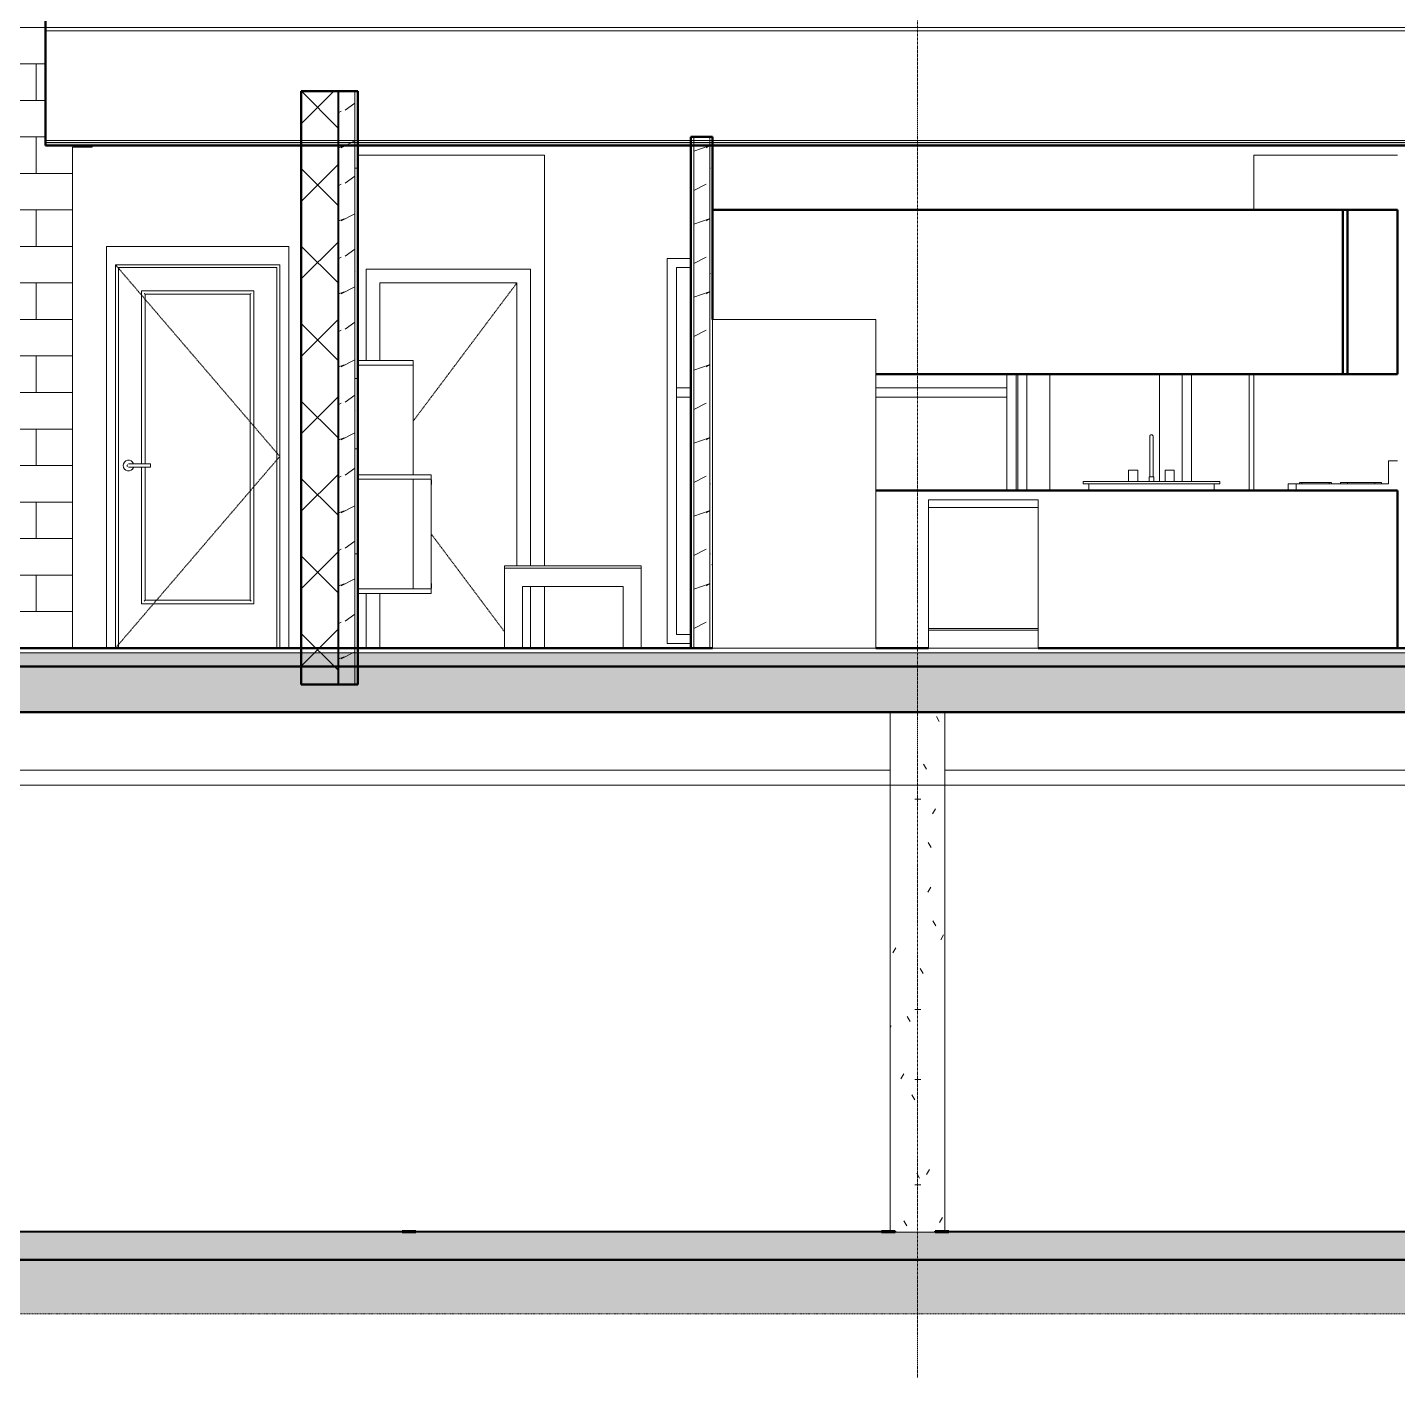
# Model space of a CAD drawing. Header units: inches. Extents: x 9609 to 15463, y -232 to 527.
# Drawn here: x 13791.6 to 14091.8, y -159.8 to 136 of the extents above; entities that cross this region are included whole.
import ezdxf

# ---------------------------------------------------------------- set-up
doc = ezdxf.new("R2010")
doc.units = ezdxf.units.IN
doc.header["$MEASUREMENT"] = 0
for name, pattern in [('Aligning Line 1_8_', [0.25, 0.125, -0.125]), ('Dash 1_16_', [0.125, 0.0625, -0.0625]), ('Grid Line 1_2_', [0.875, 0.5, -0.125, 0.125, -0.125])]:
    doc.linetypes.add(name, pattern=pattern)
for name, color, linetype, lineweight in [('0-3', 7, 'Continuous', 13), ('0-6', 90, 'Continuous', 5), ('0-8', 250, 'Continuous', 9), ('A-DOOR', 31, 'Continuous', 13), ('A-DOOR-2', 250, 'Dash 1_16_', 9), ('A-DOOR-4', 31, 'Continuous', 9), ('A-DOOR-5', 31, 'Dash 1_16_', 9), ('A-DOOR-FRAM', 31, 'Continuous', 9), ('A-DOOR-FRAM-1', 250, 'Continuous', 9), ('A-FLOR', 192, 'Continuous', 13), ('A-FLOR-1', 192, 'Continuous', 50), ('A-FLOR-LEVL-1', 51, 'Grid Line 1_2_', 9), ('A-FLOR-MCUT', 51, 'Continuous', 13), ('A-FLOR-PATT-1', 8, 'Continuous', 9), ('A-GENM-1', 250, 'Continuous', 9), ('A-GENM-2', 10, 'Continuous', 50), ('A-GLAZ', 151, 'Continuous', 13), ('A-WALL', 113, 'Continuous', 13), ('A-WALL-1', 7, 'Continuous', 13), ('A-WALL-2', 10, 'Continuous', 50), ('A-WALL-PATT-1', 250, 'Continuous', 9), ('A-WALL-PATT-2', 253, 'Continuous', 9), ('A-WALL-PATT-4', 252, 'Continuous', 9), ('A-WALL-PATT-5', 111, 'Continuous', 9), ('C-BLDG-PADS-1', 253, 'Continuous', 9), ('C-BLDG-PADS-2', 7, 'Continuous', 13), ('C-TOPO', 7, 'Continuous', 9), ('C-TOPO-1', 10, 'Continuous', 50), ('C-TOPO-2', 250, 'Continuous', 9), ('G-ANNO-SYMB', 111, 'Aligning Line 1_8_', 9), ('G-ANNO-SYMB-2', 147, 'Aligning Line 1_8_', 9), ('I-FURN-1', 250, 'Continuous', 9), ('P-SANR-FIXT-1', 250, 'Continuous', 9), ('Q-CASE-1', 10, 'Continuous', 50), ('Q-SPCQ-1', 250, 'Continuous', 9), ('S-COLS', 52, 'Continuous', 9), ('S-GRID-1', 1, 'Grid Line 1_2_', 9)]:
    doc.layers.add(name, color=color, linetype=linetype, lineweight=lineweight)
pattern_1 = [(0, (3257.106, 59.024), (30.72, 7.68), [1.267, -21.773, 1.267, -21.773, -122.88]), (0, (3257.106, 59.024), (30.72, 7.68), [-46.08, 1.267, -44.813, 1.267, -21.773, -53.76]), (0, (3257.106, 59.024), (30.72, 7.68), [-115.2, 1.267, -14.093, 1.267, -37.133]), (120, (3268.626, 62.864), (-22.01108, 22.7643), [1.267, -21.773, 1.267, -21.773, -122.88]), (120, (3268.626, 62.864), (-22.01108, 22.7643), [-46.08, 1.267, -44.813, 1.267, -21.773, -53.76]), (120, (3268.626, 62.864), (-22.01108, 22.7643), [-115.2, 1.267, -14.093, 1.267, -37.133]), (240, (3272.466, 78.224), (-8.708925, -30.4443), [1.267, -21.773, 1.267, -21.773, -122.88]), (240, (3272.466, 78.224), (-8.708925, -30.4443), [-46.08, 1.267, -44.813, 1.267, -21.773, -53.76]), (240, (3272.466, 78.224), (-8.708925, -30.4443), [-115.2, 1.267, -14.093, 1.267, -37.133])]
pattern_2 = [(216.87, (3263.504, 75.018), (47.980943, 31.987086), [7.997, -71.971]), (206.565, (3273.1, 70.22), (-15.99371, -15.99413), [17.881, -17.881]), (198.435, (3273.1, 62.223), (-31.98674, -15.99388), [10.115, -40.461])]
pattern_3 = [(0, (14416.421, 59.024), (30.72, 7.68), [1.267, -21.773, 1.267, -21.773, -122.88]), (0, (14416.421, 59.024), (30.72, 7.68), [-46.08, 1.267, -44.813, 1.267, -21.773, -53.76]), (0, (14416.421, 59.024), (30.72, 7.68), [-115.2, 1.267, -14.093, 1.267, -37.133]), (120, (14427.941, 62.864), (-22.011075, 22.7643), [1.267, -21.773, 1.267, -21.773, -122.88]), (120, (14427.941, 62.864), (-22.011075, 22.7643), [-46.08, 1.267, -44.813, 1.267, -21.773, -53.76]), (120, (14427.941, 62.864), (-22.011075, 22.7643), [-115.2, 1.267, -14.093, 1.267, -37.133]), (240, (14431.781, 78.224), (-8.708925, -30.4443), [1.267, -21.773, 1.267, -21.773, -122.88]), (240, (14431.781, 78.224), (-8.708925, -30.4443), [-46.08, 1.267, -44.813, 1.267, -21.773, -53.76]), (240, (14431.781, 78.224), (-8.708925, -30.4443), [-115.2, 1.267, -14.093, 1.267, -37.133])]
pattern_4 = [(0, (13801.551, 0), (0, 8), []), (90, (13801.551, 0), (-8, 8), [8, -8])]

# ---------------------------------------------------------------- blocks, each defined once
blk = doc.blocks.new('CTR - 2nd Phase_rvt-2-BUILDING SECTION - NORTH_SOUTH - LOOKING WEST')
at = {"layer": 'A-FLOR-LEVL-1'}
for p, q in [((1814.21, 136), (4168.71, 136)), ((1814.21, 0), (4168.71, 0)), ((1814.21, -30), (4168.71, -30)), ((1814.21, -128), (4168.71, -128))]:
    blk.add_line(p, q, dxfattribs=at)
blk = doc.blocks.new('Refrigerator_-_Side-by-Side_6047 - 36_ X 30_-345559-BUILDING SECTION - NORTH_SOUTH - LOOKING WEST')
at = {"layer": 'Q-SPCQ-1'}
for p, q in [((2782.43, 0), (2782.43, 72)), ((2818.18, 72), (2782.43, 72)), ((2818.18, 72), (2818.18, 0)), ((2818.18, 0), (2782.43, 0))]:
    blk.add_line(p, q, dxfattribs=at)
blk = doc.blocks.new('Range - 24_ x 24_-1352610-BUILDING SECTION - NORTH_SOUTH - LOOKING WEST')
at = {"layer": 'Q-SPCQ-1'}
for p, q in [((2932.52, 41), (2930.52, 41)), ((2930.52, 41), (2930.52, 36)), ((2911.02, 36.25), (2911.02, 36)), ((2911.08, 36.25), (2911.49, 36.25)), ((2911.52, 36.25), (2911.52, 36)), ((2911.52, 36.25), (2914.52, 36.25)), ((2914.52, 36.25), (2917.52, 36.25)), ((2917.52, 36), (2917.52, 36.25)), ((2917.55, 36.25), (2917.97, 36.25)), ((2918.02, 36), (2918.02, 36.25)), ((2920.02, 36.25), (2920.02, 36)), ((2920.02, 36.25), (2921.49, 36.25)), ((2921.52, 36.25), (2921.52, 36)), ((2921.52, 36.25), (2924.52, 36.25)), ((2924.52, 36.25), (2927.52, 36.25)), ((2927.52, 36), (2927.52, 36.25)), ((2927.56, 36.25), (2929.02, 36.25)), ((2929.02, 36), (2929.02, 36.25)), ((2908.52, 34.5), (2908.52, 36)), ((2908.52, 36), (2910.27, 36)), ((2910.27, 34.5), (2910.27, 36)), ((2930.52, 36), (2910.27, 36)), ((2910.27, 36), (2910.27, 34.5))]:
    blk.add_line(p, q, dxfattribs=at)
blk = doc.blocks.new('OD_CW_Base Cabinet - OD_CW_Base Cabinet-1952712-BUILDING SECTION - NORTH_SOUTH - LOOKING WEST')
at = {"layer": 'Q-CASE-1'}
for p, q in [((2932.52, 34.5), (2818.18, 34.5)), ((2932.52, 0), (2932.52, 34.5)), ((2818.18, 0), (2829.77, 0)), ((2853.77, 0), (2932.52, 0))]:
    blk.add_line(p, q, dxfattribs=at)
blk = doc.blocks.new('Sink Kitchen-Single - 30_ x 21_-1372827-BUILDING SECTION - NORTH_SOUTH - LOOKING WEST')
at = {"layer": 'P-SANR-FIXT-1'}
for p, q in [((2878.22, 43.87), (2878.22, 37.5)), ((2878.22, 43.87), (2878.22, 42.5)), ((2878.23, 42.5), (2878.23, 42.5)), ((2878.96, 42.5), (2878.96, 42.5)), ((2878.97, 37.5), (2878.97, 43.87)), ((2878.97, 42.5), (2878.97, 43.87)), ((2863.6, 36.5), (2893.6, 36.5)), ((2863.6, 36.5), (2863.6, 36)), ((2873.6, 39), (2873.6, 36.5)), ((2873.6, 39), (2875.6, 39)), ((2875.6, 36.5), (2875.6, 39)), ((2878.1, 37.5), (2878.1, 36.5)), ((2878.1, 37.5), (2879.1, 37.5)), ((2879.1, 36.5), (2879.1, 37.5)), ((2881.6, 39), (2881.6, 36.5)), ((2881.6, 39), (2883.6, 39)), ((2883.6, 36.5), (2883.6, 39)), ((2893.6, 36), (2893.6, 36.5)), ((2893.6, 36), (2863.6, 36)), ((2864.85, 36), (2864.85, 34.5)), ((2892.35, 34.5), (2892.35, 36))]:
    blk.add_line(p, q, dxfattribs=at)
at = {"layer": 'P-SANR-FIXT-1', "flags": 128}
for points in [[(2878.22, 46.37), (2878.22, 46.39), (2878.22, 46.4), (2878.22, 46.42), (2878.23, 46.43), (2878.23, 46.45), (2878.23, 46.46), (2878.24, 46.48), (2878.24, 46.49), (2878.24, 46.51), (2878.25, 46.52), (2878.26, 46.53), (2878.26, 46.55), (2878.27, 46.56), (2878.28, 46.57), (2878.29, 46.59), (2878.29, 46.6), (2878.3, 46.61), (2878.31, 46.62), (2878.32, 46.63), (2878.33, 46.64), (2878.35, 46.65), (2878.36, 46.66), (2878.37, 46.67), (2878.38, 46.68), (2878.39, 46.69), (2878.41, 46.7), (2878.42, 46.71), (2878.43, 46.71), (2878.45, 46.72), (2878.46, 46.72), (2878.47, 46.73), (2878.49, 46.73), (2878.5, 46.74), (2878.52, 46.74), (2878.53, 46.74), (2878.55, 46.75), (2878.56, 46.75), (2878.58, 46.75), (2878.59, 46.75), (2878.6, 46.75)], [(2878.22, 46.37), (2878.22, 46.37), (2878.22, 46.37), (2878.22, 46.36), (2878.22, 46.34), (2878.22, 46.33), (2878.22, 46.3), (2878.22, 46.28), (2878.22, 46.25), (2878.22, 46.21), (2878.22, 46.18), (2878.22, 46.14), (2878.22, 46.09), (2878.22, 46.04), (2878.22, 45.99), (2878.22, 45.94), (2878.22, 45.88), (2878.22, 45.82), (2878.22, 45.75), (2878.22, 45.69), (2878.22, 45.62), (2878.22, 45.54), (2878.22, 45.47), (2878.22, 45.39), (2878.22, 45.31), (2878.22, 45.23), (2878.22, 45.14), (2878.22, 45.05), (2878.22, 44.96), (2878.22, 44.87), (2878.22, 44.78), (2878.22, 44.69), (2878.22, 44.59), (2878.22, 44.5), (2878.22, 44.4), (2878.22, 44.3), (2878.22, 44.2), (2878.22, 44.1), (2878.22, 44), (2878.22, 43.9), (2878.22, 43.87)], [(2878.22, 46.3), (2878.22, 46.32), (2878.22, 46.34), (2878.22, 46.35), (2878.22, 46.36), (2878.22, 46.37), (2878.22, 46.37)], [(2878.22, 43.87), (2878.22, 43.97), (2878.22, 44.07), (2878.22, 44.17), (2878.22, 44.27), (2878.22, 44.37), (2878.22, 44.47), (2878.22, 44.57), (2878.22, 44.66), (2878.22, 44.76), (2878.22, 44.85), (2878.22, 44.94), (2878.22, 45.03), (2878.22, 45.12), (2878.22, 45.2), (2878.22, 45.29), (2878.22, 45.37), (2878.22, 45.45), (2878.22, 45.52), (2878.22, 45.6), (2878.22, 45.67), (2878.22, 45.74), (2878.22, 45.8), (2878.22, 45.86), (2878.22, 45.92), (2878.22, 45.98), (2878.22, 46.03), (2878.22, 46.08), (2878.22, 46.13), (2878.22, 46.17)], [(2878.6, 46.75), (2878.61, 46.75), (2878.63, 46.75), (2878.64, 46.75), (2878.66, 46.75), (2878.67, 46.74), (2878.68, 46.74), (2878.7, 46.74), (2878.71, 46.73), (2878.73, 46.73), (2878.74, 46.72), (2878.76, 46.71), (2878.77, 46.71), (2878.78, 46.7), (2878.79, 46.69), (2878.81, 46.68), (2878.82, 46.68), (2878.83, 46.67), (2878.84, 46.66), (2878.85, 46.65), (2878.86, 46.64), (2878.87, 46.63), (2878.88, 46.61), (2878.89, 46.6), (2878.9, 46.59), (2878.91, 46.58), (2878.92, 46.56), (2878.93, 46.55), (2878.93, 46.54), (2878.94, 46.52), (2878.95, 46.51), (2878.95, 46.5), (2878.95, 46.48), (2878.96, 46.47), (2878.96, 46.45), (2878.97, 46.44), (2878.97, 46.42), (2878.97, 46.41), (2878.97, 46.39), (2878.97, 46.38), (2878.97, 46.37)], [(2878.97, 43.87), (2878.97, 43.97), (2878.97, 44.07), (2878.97, 44.17), (2878.97, 44.27), (2878.97, 44.37), (2878.97, 44.47), (2878.97, 44.57), (2878.97, 44.66), (2878.97, 44.76), (2878.97, 44.85), (2878.97, 44.94), (2878.97, 45.03), (2878.97, 45.12), (2878.97, 45.2), (2878.97, 45.29), (2878.97, 45.37), (2878.97, 45.45), (2878.97, 45.52), (2878.97, 45.6), (2878.97, 45.67), (2878.97, 45.74), (2878.97, 45.8), (2878.97, 45.86), (2878.97, 45.92), (2878.97, 45.98), (2878.97, 46.03), (2878.97, 46.08), (2878.97, 46.13), (2878.97, 46.17), (2878.97, 46.21), (2878.97, 46.24), (2878.97, 46.27), (2878.97, 46.3), (2878.97, 46.32), (2878.97, 46.34), (2878.97, 46.35), (2878.97, 46.36), (2878.97, 46.37), (2878.97, 46.37), (2878.97, 46.37)], [(2878.97, 46.37), (2878.97, 46.37), (2878.97, 46.36), (2878.97, 46.34), (2878.97, 46.33), (2878.97, 46.3), (2878.97, 46.28)], [(2878.97, 46.14), (2878.97, 46.09), (2878.97, 46.04), (2878.97, 45.99), (2878.97, 45.94), (2878.97, 45.88), (2878.97, 45.82), (2878.97, 45.75), (2878.97, 45.69), (2878.97, 45.62), (2878.97, 45.54), (2878.97, 45.47), (2878.97, 45.39), (2878.97, 45.31), (2878.97, 45.23), (2878.97, 45.14), (2878.97, 45.05), (2878.97, 44.96), (2878.97, 44.87), (2878.97, 44.78), (2878.97, 44.69), (2878.97, 44.59), (2878.97, 44.5), (2878.97, 44.4), (2878.97, 44.3), (2878.97, 44.2), (2878.97, 44.1), (2878.97, 44), (2878.97, 43.9), (2878.97, 43.87)]]:
    blk.add_lwpolyline(points, dxfattribs=at)
blk = doc.blocks.new('Dishwasher_15404 - 34_ counter-1372825-BUILDING SECTION - NORTH_SOUTH - LOOKING WEST')
at = {"layer": 'Q-SPCQ-1'}
for p, q in [((2829.77, 32.5), (2853.77, 32.5)), ((2829.77, 32.5), (2829.77, 30.79)), ((2829.77, 30.79), (2853.77, 30.79)), ((2829.77, 30.79), (2829.77, 4.33)), ((2853.77, 30.79), (2829.77, 30.79)), ((2853.77, 30.79), (2853.77, 32.5)), ((2853.77, 4.33), (2853.77, 30.79)), ((2853.77, 4.33), (2829.77, 4.33)), ((2829.77, 4.33), (2853.77, 4.33)), ((2829.77, 4.33), (2829.77, 3.94)), ((2853.77, 3.94), (2829.77, 3.94)), ((2829.77, 3.94), (2853.77, 3.94)), ((2829.77, 3.94), (2829.77, 0)), ((2853.77, 3.94), (2853.77, 4.33)), ((2853.77, 0), (2853.77, 3.94)), ((2853.77, 0), (2829.77, 0))]:
    blk.add_line(p, q, dxfattribs=at)
blk = doc.blocks.new('OD_CW_Upper Cabinet - OD_CW_Upper Cabinet-1892285-BUILDING SECTION - NORTH_SOUTH - LOOKING WEST')
at = {"layer": 'Q-CASE-1'}
for p, q in [((2920.52, 96), (2920.52, 60)), ((2921.52, 96), (2920.52, 96)), ((2921.52, 60), (2921.52, 96)), ((2921.52, 96), (2921.52, 60)), ((2932.52, 96), (2921.52, 96)), ((2932.52, 60), (2932.52, 96)), ((2920.52, 60), (2921.52, 60)), ((2921.52, 60), (2932.52, 60))]:
    blk.add_line(p, q, dxfattribs=at)
blk = doc.blocks.new('OD_CW_Upper Cabinet - OD_CW_Upper Cabinet-1952713-BUILDING SECTION - NORTH_SOUTH - LOOKING WEST')
at = {"layer": 'Q-CASE-1'}
for p, q in [((2920.52, 96), (2782.43, 96)), ((2782.43, 96), (2782.43, 72)), ((2920.52, 60), (2920.52, 96)), ((2818.18, 60), (2920.52, 60))]:
    blk.add_line(p, q, dxfattribs=at)
blk = doc.blocks.new('Entertainment_Center_14771 - Entertainment_Center_14771-V66-BUILDING SECTION - NORTH_SOUTH - LOOKING WEST')
at = {"layer": 'I-FURN-1'}
for p, q in [((2704.82, 63), (2704.7, 63)), ((2704.82, 63), (2704.82, 62)), ((2704.82, 63), (2716.82, 63)), ((2704.82, 62), (2704.82, 63)), ((2704.82, 62), (2704.82, 38)), ((2716.82, 62), (2704.82, 62)), ((2704.82, 62), (2716.82, 62)), ((2704.82, 38), (2704.82, 62)), ((2716.82, 63), (2716.82, 62)), ((2716.82, 62), (2716.82, 38)), ((2704.7, 38), (2704.82, 38)), ((2704.82, 38), (2704.82, 37)), ((2704.82, 38), (2720.82, 38)), ((2704.82, 37), (2704.82, 38)), ((2704.82, 37), (2704.82, 13)), ((2720.82, 37), (2704.82, 37)), ((2704.82, 37), (2716.82, 37)), ((2704.82, 13), (2704.82, 37)), ((2716.82, 37), (2716.82, 13)), ((2720.82, 38), (2720.82, 37)), ((2720.82, 13), (2720.82, 37)), ((2720.85, 35.87), (2720.85, 36.87)), ((2704.82, 13), (2704.82, 12)), ((2716.82, 13), (2704.82, 13)), ((2704.82, 13), (2720.82, 13)), ((2704.82, 12), (2704.82, 13)), ((2720.82, 12), (2720.82, 13)), ((2720.85, 13.12), (2720.85, 14.12)), ((2704.7, 12), (2704.82, 12)), ((2720.82, 12), (2704.82, 12))]:
    blk.add_line(p, q, dxfattribs=at)
blk = doc.blocks.new('Table-Coffee - one-1372853-BUILDING SECTION - NORTH_SOUTH - LOOKING WEST')
at = {"layer": 'I-FURN-1'}
for p, q in [((2736.82, 18), (2766.82, 18)), ((2736.82, 17.5), (2736.82, 18)), ((2766.82, 17.5), (2736.82, 17.5)), ((2736.82, 17.5), (2736.82, 0)), ((2766.82, 17.5), (2736.82, 17.5)), ((2766.82, 18), (2766.82, 17.5)), ((2766.82, 0), (2766.82, 17.5)), ((2740.82, 0), (2740.82, 13.5)), ((2740.82, 13.5), (2762.82, 13.5)), ((2762.82, 13.5), (2762.82, 0))]:
    blk.add_line(p, q, dxfattribs=at)
blk = doc.blocks.new('Single-Flush - 30_ x 80_-1420870-BUILDING SECTION - NORTH_SOUTH - LOOKING WEST')
at = {"layer": 'A-DOOR-2'}
for p, q in [((2739.55, 80), (2716.82, 49.7)), ((2736.82, 3.64), (2720.82, 24.97))]:
    blk.add_line(p, q, dxfattribs=at)
at = {"layer": 'A-DOOR-FRAM-1'}
for p, q in [((2742.55, 83), (2706.55, 83)), ((2706.55, 83), (2706.55, 63)), ((2742.55, 18), (2742.55, 83)), ((2709.55, 63), (2709.55, 80)), ((2709.55, 80), (2739.55, 80)), ((2739.55, 80), (2739.55, 18)), ((2742.55, 0), (2742.55, 13.5)), ((2706.55, 12), (2706.55, 0)), ((2709.55, 0), (2709.55, 12))]:
    blk.add_line(p, q, dxfattribs=at)
blk = doc.blocks.new('Single-Flush - 30_ x 80_-V76-BUILDING SECTION - NORTH_SOUTH - LOOKING WEST')
at = {"layer": 'A-DOOR-FRAM-1'}
blk.add_line((3303.22, 34.5), (3303.22, 60), dxfattribs=at)
blk = doc.blocks.new('CTR - 1st Phase - Unit Layouts_rvt-2-BUILDING SECTION - NORTH_SOUTH - LOOKING WEST')
at = {"layer": 'A-WALL-PATT-1'}
h = blk.add_hatch(dxfattribs=at)
h.set_pattern_fill('FP_41', color=256, style=0, pattern_type=2)
h.set_pattern_definition(pattern_1)
h.paths.add_polyline_path([(2778.31, 0), (2778.31, 112), (2777.68, 112), (2777.68, 0)], flags=0)
h = blk.add_hatch(dxfattribs=at)
h.set_pattern_fill('FP_41', color=256, style=0, pattern_type=2)
h.set_pattern_definition(pattern_1)
h.paths.add_polyline_path([(2782.43, 0), (2782.43, 112), (2781.81, 112), (2781.81, 0)], flags=0)
at = {"layer": 'A-WALL-PATT-2'}
h = blk.add_hatch(dxfattribs=at)
h.set_pattern_fill('FP_44', color=256, style=0, pattern_type=2)
h.set_pattern_definition(pattern_2)
h.paths.add_polyline_path([(2781.81, 0), (2781.81, 112), (2778.31, 112), (2778.31, 0)], flags=0)
at = {"layer": 'A-WALL-1'}
for p, q in [((2778.31, 112), (2778.31, 0)), ((2781.81, 112), (2781.81, 0)), ((2740.85, 108), (2704.7, 108)), ((2740.85, 108), (2745.6, 108)), ((2745.6, 108), (2745.6, 18)), ((2901.02, 96), (2901.02, 108)), ((2901.02, 108), (2905.77, 108)), ((2932.52, 108), (2905.77, 108)), ((2901.02, 34.5), (2901.02, 60)), ((2745.6, 13.5), (2745.6, 0))]:
    blk.add_line(p, q, dxfattribs=at)
at = {"layer": 'A-WALL-2'}
for p, q in [((2777.68, 112), (2777.68, 0)), ((2782.43, 112), (2777.68, 112)), ((2782.43, 72), (2782.43, 112)), ((2777.68, 0), (2782.43, 0))]:
    blk.add_line(p, q, dxfattribs=at)
at = {"layer": '0-3'}
for name, p in [('OD_CW_Upper Cabinet - OD_CW_Upper Cabinet-1952713-BUILDING SECTION - NORTH_SOUTH - LOOKING WEST', (0, 0)), ('OD_CW_Upper Cabinet - OD_CW_Upper Cabinet-1892285-BUILDING SECTION - NORTH_SOUTH - LOOKING WEST', (0, 0)), ('Single-Flush - 30_ x 80_-1420870-BUILDING SECTION - NORTH_SOUTH - LOOKING WEST', (0, 0)), ('Refrigerator_-_Side-by-Side_6047 - 36_ X 30_-345559-BUILDING SECTION - NORTH_SOUTH - LOOKING WEST', (0, 0)), ('Entertainment_Center_14771 - Entertainment_Center_14771-V66-BUILDING SECTION - NORTH_SOUTH - LOOKING WEST', (0, 0)), ('Single-Flush - 30_ x 80_-V76-BUILDING SECTION - NORTH_SOUTH - LOOKING WEST', (-403.2, 0)), ('Sink Kitchen-Single - 30_ x 21_-1372827-BUILDING SECTION - NORTH_SOUTH - LOOKING WEST', (0, 0)), ('Range - 24_ x 24_-1352610-BUILDING SECTION - NORTH_SOUTH - LOOKING WEST', (0, 0)), ('OD_CW_Base Cabinet - OD_CW_Base Cabinet-1952712-BUILDING SECTION - NORTH_SOUTH - LOOKING WEST', (0, 0)), ('Dishwasher_15404 - 34_ counter-1372825-BUILDING SECTION - NORTH_SOUTH - LOOKING WEST', (0, 0)), ('Table-Coffee - one-1372853-BUILDING SECTION - NORTH_SOUTH - LOOKING WEST', (0, 0))]:
    blk.add_blockref(name, p, dxfattribs=at)
blk = doc.blocks.new('CTR  - Topography_rvt-2-BUILDING SECTION - NORTH_SOUTH - LOOKING WEST')
at = {"layer": 'C-BLDG-PADS-1'}
h = blk.add_hatch(dxfattribs=at)
h.set_pattern_fill('FP_42', color=256, style=0, pattern_type=2)
h.set_pattern_definition([(50, (3257.106, 59.024), (27.5427, -2.40992), [2.88, -31.68]), (355, (3257.106, 59.024), (-5.32784, 28.88427), [2.304, -25.344]), (100.451, (3259.402, 58.823), (22.2153, 26.47393), [2.448, -26.924]), (46.184, (3257.106, 66.704), (40.9819, -6.3564), [4.32, -47.52]), (96.636, (3260.522, 66.175), (35.8907, 37.4062), [3.671, -40.386]), (351.184, (3257.106, 66.704), (35.891, 37.4062), [3.456, -38.016]), (21, (3260.946, 64.784), (22.92104, -15.46073), [2.88, -31.68]), (326, (3260.946, 64.784), (9.34353, 27.84574), [2.304, -25.344]), (71.451, (3262.856, 63.496), (32.26477, 12.3844), [2.448, -26.924]), (37.5, (3257.106, 59.024), (0.466855, 12.78271), [1.267, -23.77, 1.267, -24.461, -25.44]), (37.5, (3257.106, 59.024), (0.466855, 12.78271), [-50.765, 1.267, -24.173]), (7.5, (3257.106, 59.024), (10.10159, 15.14509), [1.267, -13.402, 1.267, -23.194, -9.696]), (7.5, (3257.106, 59.024), (10.10159, 15.14509), [-39.13, 1.267, -8.429]), (327.5, (3248.543, 59.024), (20.49916, -0.86578), [1.267, -8.333, 1.267, -28.685, -39.744]), (327.5, (3248.543, 59.024), (20.49916, -0.86578), [-39.552, 1.267, -38.477]), (317.5, (3244.703, 59.024), (22.39478, 3.8443), [1.267, -11.213, 1.267, -18.624, -28.224]), (317.5, (3244.703, 59.024), (22.39478, 3.8443), [-32.371, 1.267, -26.957])])
h.paths.add_polyline_path([(2856.36, -134), (3824.32, -134), (3824.32, -128), (1938.32, -128), (1938.32, -134), (2721.29, -134)], flags=0)
at = {"layer": 'C-TOPO'}
h = blk.add_hatch(dxfattribs=at)
h.set_pattern_fill('FP_43', color=256, style=0, pattern_type=2)
h.set_pattern_definition([(0, (3257.106, 59.024), (24, 24), [24, -24]), (0, (3257.106, 68.024), (24, 24), [24, -24]), (0, (3257.106, 77.024), (24, 24), [24, -24]), (90, (3260.106, 80.024), (-24, 24), [24, -24]), (90, (3269.106, 80.024), (-24, 24), [24, -24]), (90, (3278.106, 80.024), (-24, 24), [24, -24])])
h.paths.add_polyline_path([(3812.32, -145.92), (3812.32, -134.01), (1938.32, -134.01), (1938.32, -145.92), (3801.84, -145.92)], flags=0)
at = {"layer": 'A-FLOR-LEVL-1'}
for p, q in [((1814.21, 0), (4168.71, 0)), ((1814.21, -128), (4168.71, -128))]:
    blk.add_line(p, q, dxfattribs=at)
at = {"layer": 'C-BLDG-PADS-2'}
for p, q in [((3824.32, -128), (1938.32, -128)), ((1938.32, -134), (3824.32, -134))]:
    blk.add_line(p, q, dxfattribs=at)
at = {"layer": 'C-TOPO-1'}
blk.add_line((3581.79, -134.01), (1938.32, -134.01), dxfattribs=at)
at = {"layer": 'C-TOPO-2'}
blk.add_line((3581.79, -134.01), (1938.32, -134.01), dxfattribs=at)
at = {"layer": 'G-ANNO-SYMB-2'}
blk.add_line((1910.88, 0), (4071.98, 0), dxfattribs=at)
blk = doc.blocks.new('Parking_Stall_Multiple - STANDARD-1981804-BUILDING SECTION - NORTH_SOUTH - LOOKING WEST')
at = {"layer": 'A-GENM-1'}
for p, q in [((2180.82, -127.75), (2282.82, -127.75)), ((2285.82, -127.75), (2387.82, -127.75)), ((2390.82, -127.75), (2492.82, -127.75))]:
    blk.add_line(p, q, dxfattribs=at)
at = {"layer": 'A-GENM-2'}
for p, q in [((2180.82, -127.75), (2177.82, -127.75)), ((2177.82, -127.75), (2177.82, -128)), ((2177.82, -128), (2180.82, -128)), ((2180.82, -128), (2180.82, -127.75)), ((2285.82, -127.75), (2282.82, -127.75)), ((2282.82, -127.75), (2282.82, -128)), ((2285.82, -127.75), (2282.82, -127.75)), ((2282.82, -127.75), (2282.82, -128)), ((2282.82, -128), (2285.82, -128)), ((2282.82, -128), (2285.82, -128)), ((2285.82, -128), (2285.82, -127.75)), ((2285.82, -128), (2285.82, -127.75)), ((2390.82, -127.75), (2387.82, -127.75)), ((2387.82, -127.75), (2387.82, -128)), ((2390.82, -127.75), (2387.82, -127.75)), ((2387.82, -127.75), (2387.82, -128)), ((2387.82, -128), (2390.82, -128)), ((2387.82, -128), (2390.82, -128)), ((2390.82, -128), (2390.82, -127.75)), ((2390.82, -128), (2390.82, -127.75)), ((2495.82, -127.75), (2492.82, -127.75)), ((2492.82, -127.75), (2492.82, -128)), ((2492.82, -128), (2495.82, -128)), ((2495.82, -128), (2495.82, -127.75))]:
    blk.add_line(p, q, dxfattribs=at)
blk = doc.blocks.new('CTR - 1st Phase - Common Walls_rvt-2-BUILDING SECTION - NORTH_SOUTH - LOOKING WEST')
at = {"layer": 'A-WALL-PATT-1'}
h = blk.add_hatch(dxfattribs=at)
h.set_pattern_fill('FP_41', color=256, style=0, pattern_type=2)
h.set_pattern_definition(pattern_1)
h.paths.add_polyline_path([(2704.7, -8), (2704.7, 122), (2704.07, 122), (2704.07, -8), (2704.41, -8)], flags=0)
at = {"layer": 'A-WALL-PATT-2'}
h = blk.add_hatch(dxfattribs=at)
h.set_pattern_fill('FP_44', color=256, style=0, pattern_type=2)
h.set_pattern_definition(pattern_2)
h.paths.add_polyline_path([(2704.07, -8), (2704.07, 122), (2700.57, 122), (2700.57, -8)], flags=0)
at = {"layer": 'A-WALL-PATT-4'}
h = blk.add_hatch(dxfattribs=at)
h.set_pattern_fill('FP_50', color=256, style=0, pattern_type=2)
h.set_pattern_definition([(45, (3257.106, 59.024), (-8.48528, 8.48528), []), (135, (3257.106, 59.024), (-8.48528, -8.48528), [])])
h.paths.add_polyline_path([(2700.32, -8), (2700.32, 122), (2692.32, 122), (2692.32, -8), (2695.97, -8)], flags=0)
at = {"layer": 'A-FLOR-LEVL-1'}
for p, q in [((1814.21, 136), (4168.71, 136)), ((1814.21, 0), (4168.71, 0)), ((1814.21, -30), (4168.71, -30)), ((1814.21, -128), (4168.71, -128))]:
    blk.add_line(p, q, dxfattribs=at)
at = {"layer": 'A-WALL-1'}
for p, q in [((2700.32, 122), (2700.32, -8)), ((2700.57, 122), (2700.57, -8)), ((2704.07, 122), (2704.07, -8))]:
    blk.add_line(p, q, dxfattribs=at)
at = {"layer": 'A-WALL-2'}
for p, q in [((2692.32, 122), (2692.32, -8)), ((2704.7, 122), (2692.32, 122)), ((2704.7, -8), (2704.7, 122)), ((2692.32, -8), (2704.7, -8))]:
    blk.add_line(p, q, dxfattribs=at)
at = {"layer": 'G-ANNO-SYMB-2'}
blk.add_line((1910.88, 0), (4071.98, 0), dxfattribs=at)
at = {"layer": '0-8'}
for p in [(326.6, 0), (653.4, 0)]:
    blk.add_blockref('Parking_Stall_Multiple - STANDARD-1981804-BUILDING SECTION - NORTH_SOUTH - LOOKING WEST', p, dxfattribs=at)
blk = doc.blocks.new('Concrete-Rectangular-Column - ONE-1856735-BUILDING SECTION - NORTH_SOUTH - LOOKING WEST')
at = {"layer": 'S-COLS'}
h = blk.add_hatch(dxfattribs=at)
h.set_pattern_fill('FP_41', color=256, style=0, pattern_type=2)
h.set_pattern_definition(pattern_1)
h.paths.add_polyline_path([(2822.42, -128), (2831.23, -128), (2831.23, -127.75), (2833.32, -127.75), (2833.32, -14), (2821.32, -14), (2821.32, -127.75), (2822.42, -127.75)], flags=0)
for p, q in [((2821.32, -127.75), (2821.32, -14)), ((2833.32, -14), (2833.32, -127.75))]:
    blk.add_line(p, q, dxfattribs=at)
blk = doc.blocks.new('Door-Passage-Single-Full_Lite - 1-1770590-BUILDING SECTION - NORTH_SOUTH - LOOKING WEST')
at = {"layer": 'A-DOOR'}
for p, q in [((2657.31, 78.31), (2657.31, 40.38)), ((2681.94, 78.31), (2657.31, 78.31)), ((2681.94, 9.69), (2681.94, 78.31)), ((2658.1, 40.39), (2658.1, 77.53)), ((2658.1, 77.53), (2681.15, 77.53)), ((2681.15, 77.53), (2681.15, 10.47)), ((2657.31, 39.62), (2657.31, 9.69)), ((2658.1, 10.47), (2658.1, 39.61)), ((2657.31, 9.69), (2681.94, 9.69)), ((2681.15, 10.47), (2658.1, 10.47))]:
    blk.add_line(p, q, dxfattribs=at)
for points, knots in [([(2657.39, 78.24), (2657.38, 78.24), (2657.37, 78.25), (2657.36, 78.27), (2657.35, 78.27), (2657.34, 78.28), (2657.34, 78.29), (2657.33, 78.29), (2657.33, 78.3), (2657.32, 78.3), (2657.32, 78.31), (2657.31, 78.31), (2657.31, 78.31), (2657.31, 78.31)], [0, 0, 0, 0, 0.166667, 0.25, 0.333333, 0.375, 0.416667, 0.5, 0.583333, 0.666667, 0.75, 0.833333, 1, 1, 1, 1]), ([(2681.86, 78.24), (2681.87, 78.24), (2681.88, 78.25), (2681.89, 78.27), (2681.9, 78.27), (2681.9, 78.28), (2681.91, 78.29), (2681.92, 78.29), (2681.92, 78.3), (2681.93, 78.3), (2681.93, 78.31), (2681.94, 78.31), (2681.94, 78.31), (2681.94, 78.31)], [0, 0, 0, 0, 0.166667, 0.25, 0.333333, 0.375, 0.416667, 0.5, 0.583333, 0.666667, 0.75, 0.833333, 1, 1, 1, 1]), ([(2658.1, 77.53), (2658.1, 77.53), (2658.09, 77.53), (2658.08, 77.54), (2658.07, 77.55), (2658.06, 77.57), (2658.05, 77.58), (2658.04, 77.59), (2658.02, 77.6), (2658, 77.62), (2657.99, 77.64), (2657.97, 77.65), (2657.94, 77.68), (2657.92, 77.71), (2657.9, 77.72)], [0, 0, 0, 0, 0.166667, 0.25, 0.333333, 0.416667, 0.458333, 0.5, 0.583333, 0.666667, 0.708333, 0.75, 0.833333, 1, 1, 1, 1]), ([(2681.15, 77.53), (2681.15, 77.53), (2681.16, 77.53), (2681.17, 77.54), (2681.18, 77.55), (2681.19, 77.57), (2681.2, 77.58), (2681.21, 77.59), (2681.23, 77.6), (2681.25, 77.62), (2681.26, 77.64), (2681.28, 77.65), (2681.31, 77.68), (2681.33, 77.71), (2681.35, 77.72)], [0, 0, 0, 0, 0.166667, 0.25, 0.333333, 0.416667, 0.458333, 0.5, 0.583333, 0.666667, 0.708333, 0.75, 0.833333, 1, 1, 1, 1]), ([(2657.31, 9.69), (2657.31, 9.69), (2657.31, 9.69), (2657.32, 9.69), (2657.32, 9.7), (2657.33, 9.7), (2657.33, 9.71), (2657.34, 9.71), (2657.34, 9.72), (2657.35, 9.73), (2657.36, 9.73), (2657.37, 9.75), (2657.38, 9.76), (2657.39, 9.76)], [-1, -1, -1, -1, -0.833333, -0.75, -0.666667, -0.583333, -0.5, -0.416667, -0.375, -0.333333, -0.25, -0.166667, 0, 0, 0, 0]), ([(2657.9, 10.28), (2657.92, 10.29), (2657.94, 10.32), (2657.98, 10.35), (2658, 10.37), (2658.01, 10.39), (2658.02, 10.4), (2658.04, 10.41), (2658.05, 10.42), (2658.06, 10.43), (2658.07, 10.45), (2658.08, 10.46), (2658.09, 10.47), (2658.1, 10.47), (2658.1, 10.47)], [-1, -1, -1, -1, -0.833333, -0.75, -0.666667, -0.625, -0.583333, -0.5, -0.458333, -0.416667, -0.333333, -0.25, -0.166667, 0, 0, 0, 0]), ([(2681.15, 10.47), (2681.15, 10.47), (2681.16, 10.47), (2681.17, 10.46), (2681.18, 10.45), (2681.19, 10.43), (2681.2, 10.42), (2681.21, 10.41), (2681.23, 10.4), (2681.25, 10.38), (2681.26, 10.36), (2681.28, 10.35), (2681.31, 10.32), (2681.33, 10.29), (2681.35, 10.28)], [0, 0, 0, 0, 0.166667, 0.25, 0.333333, 0.416667, 0.458333, 0.5, 0.583333, 0.666667, 0.708333, 0.75, 0.833333, 1, 1, 1, 1]), ([(2681.86, 9.76), (2681.87, 9.76), (2681.88, 9.75), (2681.89, 9.73), (2681.9, 9.73), (2681.9, 9.72), (2681.91, 9.71), (2681.92, 9.71), (2681.92, 9.7), (2681.93, 9.7), (2681.93, 9.69), (2681.94, 9.69), (2681.94, 9.69), (2681.94, 9.69)], [0, 0, 0, 0, 0.166667, 0.25, 0.333333, 0.375, 0.416667, 0.5, 0.583333, 0.666667, 0.75, 0.833333, 1, 1, 1, 1])]:
    blk.add_open_spline(points, degree=3, knots=knots, dxfattribs=at)
at = {"layer": 'A-DOOR-4'}
for p, q in [((2659.3, 40.39), (2655.17, 40.39)), ((2655.17, 39.61), (2659.3, 39.61)), ((2659.3, 40.39), (2659.3, 40)), ((2659.3, 40), (2659.3, 39.61))]:
    blk.add_line(p, q, dxfattribs=at)
at = {"layer": 'A-DOOR-4', "flags": 128}
for points in [[(2655.17, 40.39), (2655.14, 40.39), (2655.12, 40.39), (2655.1, 40.39), (2655.07, 40.39), (2655.05, 40.39), (2655.03, 40.39), (2655, 40.39), (2654.98, 40.39), (2654.96, 40.39), (2654.94, 40.39), (2654.92, 40.39), (2654.9, 40.39), (2654.87, 40.39), (2654.85, 40.39), (2654.83, 40.39), (2654.82, 40.39), (2654.8, 40.39), (2654.78, 40.39), (2654.76, 40.39), (2654.74, 40.39), (2654.73, 40.39), (2654.71, 40.39), (2654.7, 40.39), (2654.68, 40.39), (2654.67, 40.39), (2654.66, 40.39), (2654.65, 40.39), (2654.64, 40.39), (2654.63, 40.39), (2654.62, 40.39), (2654.61, 40.39), (2654.6, 40.39), (2654.6, 40.39), (2654.59, 40.39), (2654.59, 40.39), (2654.58, 40.39), (2654.58, 40.39), (2654.58, 40.39), (2654.58, 40.39)], [(2654.58, 39.61), (2654.58, 39.61), (2654.58, 39.61), (2654.58, 39.61), (2654.59, 39.61), (2654.59, 39.61), (2654.59, 39.61), (2654.6, 39.61), (2654.61, 39.61), (2654.62, 39.61), (2654.62, 39.61), (2654.63, 39.61), (2654.64, 39.61), (2654.66, 39.61), (2654.67, 39.61), (2654.68, 39.61), (2654.69, 39.61), (2654.71, 39.61), (2654.72, 39.61), (2654.74, 39.61), (2654.76, 39.61), (2654.77, 39.61), (2654.79, 39.61), (2654.81, 39.61), (2654.83, 39.61), (2654.85, 39.61), (2654.87, 39.61), (2654.89, 39.61), (2654.91, 39.61), (2654.93, 39.61), (2654.95, 39.61), (2654.98, 39.61), (2655, 39.61), (2655.02, 39.61), (2655.04, 39.61), (2655.07, 39.61), (2655.09, 39.61), (2655.11, 39.61), (2655.14, 39.61), (2655.16, 39.61), (2655.17, 39.61)]]:
    blk.add_lwpolyline(points, dxfattribs=at)
at = {"layer": 'A-DOOR-4'}
for centre, radius, start, end in [((2654.48, 40), 1.18, 19.6343, 180), ((2654.48, 40), 1.18, 180, 340.4367), ((2654.58, 40), 0.394, 150, 180), ((2654.58, 40), 0.394, 180, 210), ((2654.58, 40), 0.394, 90, 105), ((2654.58, 40), 0.394, 255, 270)]:
    blk.add_arc(centre, radius, start, end, dxfattribs=at)
at = {"layer": 'A-DOOR-5'}
for p, q in [((2651.62, 84), (2687.62, 42)), ((2687.62, 42), (2651.62, 0))]:
    blk.add_line(p, q, dxfattribs=at)
at = {"layer": 'A-DOOR-FRAM'}
for p, q in [((2651.62, 84), (2687.62, 84)), ((2651.62, 0), (2651.62, 84)), ((2652.25, 83.37), (2687, 83.37)), ((2652.25, 0), (2652.25, 83.37)), ((2687, 83.37), (2687, 0)), ((2687.62, 84), (2687.62, 0))]:
    blk.add_line(p, q, dxfattribs=at)
blk = doc.blocks.new('_THE_ WINDOW _ DOOR - Door - 1st Floor-2113385-BUILDING SECTION - NORTH_SOUTH - LOOKING WEST')
at = {"layer": 'A-GLAZ'}
for p, q in [((3254.51, 34.5), (3254.51, 60)), ((3259.51, 34.5), (3259.51, 60)), ((3283.54, 60), (3283.54, 36.5)), ((3288.54, 60), (3288.54, 36.5))]:
    blk.add_line(p, q, dxfattribs=at)
blk = doc.blocks.new('_THE_ WINDOW _ DOOR - Window - 1st Floor-2113386-BUILDING SECTION - NORTH_SOUTH - LOOKING WEST')
at = {"layer": 'A-GLAZ'}
for p, q in [((2846.94, 60), (2846.94, 34.5)), ((2846.94, 57), (2818.18, 57)), ((2818.18, 55), (2846.94, 55)), ((2846.94, 55), (2846.94, 57))]:
    blk.add_line(p, q, dxfattribs=at)
blk = doc.blocks.new('_THE_ WINDOW _ DOOR - Window - 1st Floor-V165-BUILDING SECTION - NORTH_SOUTH - LOOKING WEST')
at = {"layer": 'A-GLAZ'}
for p, q in [((2774.51, 3), (2774.51, 83.37)), ((2774.51, 83.37), (2777.68, 83.37)), ((2777.68, 57), (2774.51, 57)), ((2774.51, 57), (2774.51, 55)), ((2774.51, 55), (2777.68, 55)), ((2777.68, 3), (2774.51, 3))]:
    blk.add_line(p, q, dxfattribs=at)

msp = doc.modelspace()

# ---------------------------------------------------------------- hatches: boundary and pattern name
at = {"layer": 'A-FLOR-PATT-1'}
h = msp.add_hatch(dxfattribs=at)
h.set_pattern_fill('FP_41', color=256, style=0, pattern_type=2)
h.set_pattern_definition(pattern_3)
h.paths.add_polyline_path([(15011.789, 110.125), (15011.789, 110.75), (13795.639, 110.75), (13795.639, 110.125), (15011.164, 110.125)], flags=0)
h.paths.add_polyline_path([(13239.0287, 110.125), (13257.889, 110.125), (13257.889, 110.75), (13229.989, 110.75), (13229.989, 110.125)], flags=0)
h.paths.add_polyline_path([(13265.139, 110.125), (13683.639, 110.125), (13683.639, 110.75), (13265.139, 110.75)], flags=0)
h = msp.add_hatch(dxfattribs=at)
h.set_pattern_fill('FP_41', color=256, style=0, pattern_type=2)
h.set_pattern_definition(pattern_3)
h.paths.add_polyline_path([(14116.9772, -4), (14982.139, -4), (14982.139, -1), (13265.139, -1), (13265.139, -4), (14083.2099, -4)], flags=0)
h = msp.add_hatch(dxfattribs=at)
h.set_pattern_fill('FP_42', color=256, style=0, pattern_type=2)
h.set_pattern_definition([(50, (14416.421, 59.024), (27.5427, -2.4099), [2.88, -31.68]), (355, (14416.42, 59.024), (-5.32784, 28.8843), [2.304, -25.344]), (100.451, (14418.717, 58.823), (22.2153, 26.4739), [2.448, -26.924]), (46.184, (14416.42, 66.704), (40.9819, -6.3564), [4.32, -47.52]), (96.636, (14419.837, 66.175), (35.8907, 37.4062), [3.671, -40.386]), (351.184, (14416.42, 66.704), (35.891, 37.4062), [3.456, -38.016]), (21, (14420.261, 64.784), (22.92104, -15.46073), [2.88, -31.68]), (326, (14420.26, 64.784), (9.3435, 27.84574), [2.304, -25.344]), (71.451, (14422.17, 63.496), (32.26477, 12.3844), [2.448, -26.924]), (37.5, (14416.421, 59.024), (0.466855, 12.78271), [1.267, -23.77, 1.267, -24.461, -25.44]), (37.5, (14416.421, 59.024), (0.466855, 12.78271), [-50.765, 1.267, -24.173]), (7.5, (14416.421, 59.024), (10.10159, 15.14509), [1.267, -13.402, 1.267, -23.194, -9.696]), (7.5, (14416.421, 59.024), (10.10159, 15.14509), [-39.13, 1.267, -8.429]), (327.5, (14407.858, 59.024), (20.49916, -0.86578), [1.267, -8.333, 1.267, -28.685, -39.744]), (327.5, (14407.858, 59.024), (20.49916, -0.86578), [-39.552, 1.267, -38.477]), (317.5, (14404.018, 59.024), (22.39478, 3.8443), [1.267, -11.213, 1.267, -18.624, -28.224]), (317.5, (14404.018, 59.024), (22.39478, 3.8443), [-32.371, 1.267, -26.957])])
h.paths.add_polyline_path([(13259.639, -14), (15045.239, -14), (15045.239, -4), (13259.639, -4), (13259.639, -9.2343)], flags=0)
at = {"layer": 'A-WALL-PATT-5'}
h = msp.add_hatch(dxfattribs=at)
h.set_pattern_fill('FP_61', color=256, style=0, pattern_type=2)
h.set_pattern_definition(pattern_4)
h.paths.add_polyline_path([(13691.639, 0), (13739.639, 0), (13739.639, 12), (13701.239, 12), (13701.239, 48), (13739.639, 48), (13739.639, 59.5714), (13691.639, 59.5714), (13691.639, 1.2803)], flags=0)
h.paths.add_polyline_path([(13787.639, 0), (13801.5515, 0), (13801.5515, 109.75), (13797.239, 109.75), (13797.239, 110.125), (13795.639, 110.125), (13795.639, 136), (13787.639, 136), (13787.639, 131.375), (13739.639, 131.375), (13739.639, 71.5714), (13787.639, 71.5714), (13787.639, 1.2803)], flags=0)
h.paths.add_polyline_path([(13711.7702, 137.375), (13737.639, 137.375), (13737.639, 138.7012), (13739.639, 138.7012), (13739.639, 197), (13691.639, 197), (13691.639, 138.7012), (13693.639, 138.7012), (13693.639, 137.375), (13694.1164, 137.375)], flags=0)
h.paths.add_polyline_path([(13741.639, 209), (13787.639, 209), (13787.639, 263.375), (13739.639, 263.375), (13739.639, 209)], flags=0)
h.paths.add_polyline_path([(13787.639, 269.375), (13787.639, 374.6867), (13691.639, 374.6867), (13691.639, 270.465), (13693.639, 270.465), (13693.639, 269.375), (13737.639, 269.375), (13737.639, 270.465), (13739.639, 270.465), (13739.639, 269.375), (13751.8257, 269.375)], flags=0)
h = msp.add_hatch(dxfattribs=at)
h.set_pattern_fill('FP_61', color=256, style=0, pattern_type=2)
h.set_pattern_definition(pattern_4)
h.paths.add_polyline_path([(13805.864, 109.75), (13805.864, 110.125), (13797.239, 110.125), (13797.239, 109.75), (13801.5515, 109.75)], flags=0)
h.paths.add_polyline_path([(13800.014, 187), (13805.864, 187), (13805.864, 240.75), (13800.014, 240.75), (13800.014, 190.5436)], flags=0)
h.paths.add_polyline_path([(13800.014, 319), (13805.864, 319), (13805.864, 373.25), (13800.014, 373.25), (13800.014, 358.7776)], flags=0)

# ---------------------------------------------------------------- linework, layer by layer
at = {"layer": 'A-FLOR'}
for p, q in [((13980.639, -26.75), (13665.639, -26.75)), ((14307.639, -26.75), (13992.639, -26.75))]:
    msp.add_line(p, q, dxfattribs=at)
at = {"layer": 'A-FLOR-1'}
for p, q in [((13795.639, 137.375), (13795.639, 110.125)), ((13795.639, 110.125), (15011.164, 110.125)), ((13941.7501, 0), (13679.264, 0)), ((13989.0837, 0), (13977.5001, 0)), ((14176.4678, 0), (14013.0837, 0)), ((15045.239, -4), (13259.639, -4)), ((13259.639, -14), (15045.239, -14))]:
    msp.add_line(p, q, dxfattribs=at)
at = {"layer": 'A-FLOR-LEVL-1'}
for p, q in [((12974.2716, 136), (15327.2797, 136)), ((12974.2716, 0), (15327.2797, 0)), ((12974.2716, -30), (15327.2797, -30)), ((12974.2716, -128), (15327.2797, -128))]:
    msp.add_line(p, q, dxfattribs=at)
at = {"layer": 'A-FLOR-MCUT'}
for p, q in [((15017.289, 135.25), (13795.639, 135.25)), ((15011.789, 111.25), (13795.639, 111.25)), ((15011.789, 110.75), (13795.639, 110.75)), ((14982.139, -1), (13265.139, -1))]:
    msp.add_line(p, q, dxfattribs=at)
at = {"layer": 'A-WALL'}
for p, q in [((13805.864, 109.75), (13801.5515, 109.75)), ((13801.5515, 0), (13801.5515, 109.75)), ((13805.864, 110.125), (13805.864, 109.75)), ((13808.9397, 0), (13808.9397, 88)), ((13808.9397, 88), (13848.9397, 88)), ((13848.9397, 88), (13848.9397, 0)), ((13931.8265, 1), (13931.8265, 85.375)), ((13931.8265, 85.375), (13937.0001, 85.375)), ((14008.2515, 60), (14008.2515, 34.5)), ((14008.6265, 34.5), (14008.6265, 60)), ((14046.6515, 60), (14046.6515, 36.5)), ((13937.0001, 1), (13931.8265, 1))]:
    msp.add_line(p, q, dxfattribs=at)
at = {"layer": 'G-ANNO-SYMB'}
for p, q in [((13070.1924, 0), (15231.2964, 0)), ((13070.1924, -145.8387), (15231.2964, -145.8387))]:
    msp.add_line(p, q, dxfattribs=at)
at = {"layer": 'S-GRID-1'}
msp.add_line((13986.639, -159.8356), (13986.639, 470.5), dxfattribs=at)

# ---------------------------------------------------------------- block references
at = {"layer": '0-6'}
for name in ['CTR - 2nd Phase_rvt-2-BUILDING SECTION - NORTH_SOUTH - LOOKING WEST', 'CTR - 1st Phase - Common Walls_rvt-2-BUILDING SECTION - NORTH_SOUTH - LOOKING WEST', 'CTR  - Topography_rvt-2-BUILDING SECTION - NORTH_SOUTH - LOOKING WEST', 'CTR - 1st Phase - Unit Layouts_rvt-2-BUILDING SECTION - NORTH_SOUTH - LOOKING WEST']:
    msp.add_blockref(name, (11159.3152, 0), dxfattribs=at)
at = {"layer": 'A-DOOR'}
msp.add_blockref('Door-Passage-Single-Full_Lite - 1-1770590-BUILDING SECTION - NORTH_SOUTH - LOOKING WEST', (11159.3152, 0), dxfattribs=at)
at = {"layer": 'A-GLAZ'}
for name, p in [('_THE_ WINDOW _ DOOR - Window - 1st Floor-V165-BUILDING SECTION - NORTH_SOUTH - LOOKING WEST', (11159.3152, 0)), ('_THE_ WINDOW _ DOOR - Window - 1st Floor-2113386-BUILDING SECTION - NORTH_SOUTH - LOOKING WEST', (11159.3152, 0)), ('_THE_ WINDOW _ DOOR - Door - 1st Floor-2113385-BUILDING SECTION - NORTH_SOUTH - LOOKING WEST', (10756.1152, 0))]:
    msp.add_blockref(name, p, dxfattribs=at)
at = {"layer": 'S-COLS'}
msp.add_blockref('Concrete-Rectangular-Column - ONE-1856735-BUILDING SECTION - NORTH_SOUTH - LOOKING WEST', (11159.3152, 0), dxfattribs=at)

doc.saveas('drawing.dxf')
